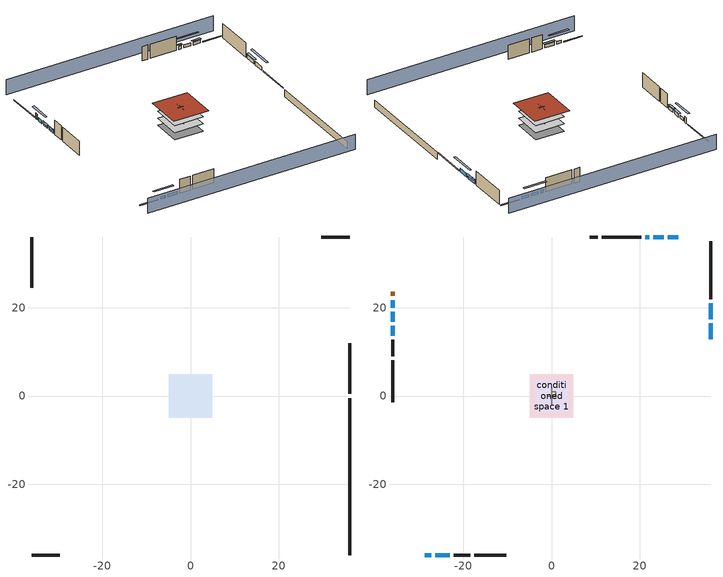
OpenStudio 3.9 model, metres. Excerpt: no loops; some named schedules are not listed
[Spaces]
basement - unconditioned 1
 floor foundation (Slab2 construction): -4.94,-4.94 -4.94,4.94 4.94,4.94 4.94,-4.94 z-2.13
 wall outside (RimJoist1 construction): 36.04,0.46 36.04,11.98 z0.3:0.61
 wall outside (RimJoist2 construction): -36.04,-36.04 -29.64,-36.04 z0.3:0.61
 wall outside (RimJoist3 construction): -36.04,36.04 -36.04,24.52 z0.3:0.61
 wall outside (RimJoist4 construction): 36.04,36.04 29.64,36.04 z0.3:0.61
 wall foundation (FoundationWall1 construction): 36.04,-36.04 36.04,-0.47 z-2.13:0.3
conditioned space 1
 floor to basement - unconditioned 1 (Floor1 construction): -4.94,-4.94 -4.94,4.94 4.94,4.94 4.94,-4.94 z0.3
 floor to garage 1 (Floor2 construction): -3.66,-3.66 -3.66,3.66 3.66,3.66 3.66,-3.66 z0.3
 floor adiabatic (AdiabaticFloorConstruction): -4.94,-4.94 -4.94,4.94 4.94,4.94 4.94,-4.94 z2.74
 wall outside (Wall3 construction): 36.04,21.94 36.04,35.11 z0.3:5.18
 wall outside (Wall4 construction): -17.54,-36.04 -10.22,-36.04 z0.3:5.18
 wall outside (Wall7 construction): -36.04,8.12 -36.04,-1.44 z0.3:5.18
 wall outside (Wall8 construction): 20.33,36.04 11.4,36.04 z0.3:5.18
 wall outside (AdiabaticWallConstruction): 36.04,12.91 36.04,16.5 / 36.04,17.43 36.04,21.02 z0.3:1.52; -28.71,-36.04 -27.27,-36.04 z0.3:1.25; -26.34,-36.04 -23.05,-36.04 z0.3:1.37; -36.04,21.75 -36.04,20 z0.3:1.46; -36.04,19.07 -36.04,16.83 z0.3:1.31; -36.04,15.91 -36.04,13.64 / 25.44,36.04 23.08,36.04 / 28.71,36.04 26.36,36.04 z0.3:1.34; 22.16,36.04 21.26,36.04 z0.3:1.49
 wall outside (AdiabaticWallConstruction 1): -36.04,23.59 -36.04,22.68 z0.3:2.34
 wall to garage 1 (Wall5 construction): 0,1.83 0,-1.83 z0.3:5.18
 wall to garage 1 (Wall6 construction): -0.91,0 0.91,0 z0.3:5.18
 window (WindowConstruction): 36.04,12.91 36.04,16.5 z0.3:1.52
 window (WindowConstruction 1): 36.04,17.43 36.04,21.01 z0.3:1.52
 window (WindowConstruction 2): -28.71,-36.04 -27.27,-36.04 z0.3:1.25
 window (WindowConstruction 3): -26.34,-36.04 -23.05,-36.04 z0.3:1.37
 window (WindowConstruction 4): -36.04,21.75 -36.04,20 z0.3:1.46
 window (WindowConstruction 5): -36.04,19.07 -36.04,16.84 z0.3:1.31
 window (WindowConstruction 6): -36.04,15.91 -36.04,13.64 z0.3:1.34
 window (WindowConstruction 7): 25.43,36.04 23.09,36.04 z0.3:1.34
 window (WindowConstruction 8): 22.16,36.04 21.26,36.04 z0.3:1.49
 window (WindowConstruction 9): 28.71,36.04 26.36,36.04 z0.3:1.34
 door (Door): -36.04,23.59 -36.04,22.68 z0.3:2.34
 ceiling adiabatic (AdiabaticFloorConstruction): 4.94,-4.94 4.94,4.94 -4.94,4.94 -4.94,-4.94 z2.74
 roof outside (Roof1 construction): -6.15,6.15 -6.15,-6.15 6.15,-6.15 6.15,6.15 z5.18
garage 1
 floor foundation (Slab1 construction): -3.66,-3.66 -3.66,3.66 3.66,3.66 3.66,-3.66 z0
 wall outside (Wall1 construction): -22.13,-36.04 -18.47,-36.04 z0.3:5.18
 wall outside (Wall2 construction): -36.04,12.71 -36.04,9.05 z0.3:5.18
 wall outside (Wall9 construction): 10.47,36.04 8.65,36.04 z0.3:5.18
central ac and furnace airloop ret air space
 floor adiabatic (AdiabaticConst): 0,0 0,1 1,1 1,0 z0
 wall adiabatic (AdiabaticConst): 0,1 0,0 1,0 1,1 0,1 z0:1
 ceiling adiabatic (AdiabaticConst): 1,0 1,1 0,1 0,0 z1
shading: 36.04,40.61 -36.04,40.61 / -36.04,-40.61 36.04,-40.61 z0:5.18; 36.04,19.24 36.04,10.16 36.65,10.16 36.65,19.24 z4.27; 36.04,21.32 36.04,17.12 36.65,17.12 36.65,21.32 z1.83; -24.52,-36.04 -31.46,-36.04 -31.46,-36.65 -24.52,-36.65 z3.99; -22.75,-36.04 -26.64,-36.04 -26.64,-36.65 -22.75,-36.65 z1.68; -36.04,17.26 -36.04,24.49 -36.65,24.49 -36.65,17.26 z4.21; -36.04,16.53 -36.04,19.38 -36.65,19.38 -36.65,16.53 z1.62; -36.04,13.33 -36.04,16.21 -36.65,16.21 -36.65,13.33 z1.65; 20.34,36.04 28.18,36.04 28.18,36.65 20.34,36.65 z4.08; 20.95,36.04 22.46,36.04 22.46,36.65 20.95,36.65 z1.8; 26.06,36.04 29.02,36.04 29.02,36.65 26.06,36.65 z1.65
[Site]
Portland Intl Arpt_OR: Latitude {deg}=45.59; Longitude {deg}=-122.6; Time Zone {hr}=-8; Elevation {m}=33; Terrain=Suburbs; Keep Site Location Information=Yes
[Site:GroundTemperature:Shallow]
10.2558, 8.96328, 8.85977, 9.47314, 11.9355, 14.3863, 16.5111, 17.8571, 17.9714, 16.8767, 14.8061, 12.4304
[Site:WaterMainsTemperature]
Calculation Method=Schedule; Temperature Schedule=mains temperature schedule
[Building]
Building 1
[Material] Roughness=Rough
Name | Thickness {m} | Conductivity {W/m-K} | Density {kg/m3} | Specific Heat {J/kg-K} | Thermal Absorptance | Solar Absorptance | Visible Absorptance
wood shingles or shakes | 0.00635 | 0.162714 | 1121.4 | 1465.45 | 0.9 | 0.85 | 0.85
roof rigid ins | 0.103632 | 0.029427 | 32.04 | 1214.23 | 0.9 | 0.7 | 0.7
osb sheathing 0.75 in. | 0.01905 | 0.115458 | 512.64 | 1214.23 | 0.9 | 0.7 | 0.7
roof stud and cavity | 0.2032 | 0.161866 | 78.34581 | 1123.46 | 0.9 | 0.7 | 0.7
gypsum board | 0.0127 | 0.160291 | 801 | 837.4 | 0.9 | 0.6 | 0.6
wood siding | 0.0254 | 0.102417 | 544.68 | 1172.36 | 0.9 | 0.85 | 0.85
osb sheathing 0.5 in. | 0.0127 | 0.115458 | 512.64 | 1214.23 | 0.9 | 0.7 | 0.7
wall stud and cavity | 0.1397 | 0.727959 | 139.0536 | 1170.24 | 0.9 | 0.6 | 0.6
wall stud and cavity 1 | 0.1397 | 0.0951301 | 139.0536 | 1170.24 | 0.9 | 0.7 | 0.7
osb sheathing 0.5 in. 1; osb sheathing 0.5 in. 2 | 0.0127 | 0.115458 | 512.64 | 1214.23
wall stud and cavity 2 | 0.1397 | 0.0856282 | 139.0536 | 1170.24 | 0.9 | 0.7 | 0.7
rim joist stud and cavity | 0.0508 | 0.178688 | 50.32683 | 1063.81 | 0.9 | 0.6 | 0.6
floor stud and cavity | 0.1397 | 0.0972396 | 92.3553 | 1139.71 | 0.9 | 0.7 | 0.7
floor rigid ins | 0.051816 | 0.029427 | 32.04 | 1214.23 | 0.9 | 0.7 | 0.7
floor covering | 0.0127 | 0.0433444 | 54.468 | 1339.84 | 0.9 | 0.6 | 0.6
concrete 4.0 in. | 0.1016 | 1.803125 | 2242.8 | 837.4 | 0.9 | 0.7 | 0.7
concrete 8.0 in. | 0.2032 | 1.803125 | 2242.8 | 837.4 | 0.9 | 0.7 | 0.7
wood siding 1; wood siding 2 | 0.0254 | 0.102417 | 544.68 | 1172.36
wall rigid ins; floor rigid ins 1 | 0.512978 | 0.029427 | 32.04 | 1214.23 | 0.9 | 0.7 | 0.7
wall stud and cavity 3 | 0.0889 | 0.380278 | 52.3479 | 1209.89 | 0.9 | 0.7 | 0.7
door material | 0.04445 | 0.0612267 | 512.64 | 1214.23 | 0.9 | 0.7 | 0.7
floor stud and cavity 1 | 0.1397 | 1.75129 | 37.0049 | 1207.88 | 0.9 | 0.7 | 0.7
wall stud and cavity 4 | 0.0889 | 0.391764 | 83.0341 | 1211.67 | 0.9 | 0.7 | 0.7
furniture material conditioned space 1; furniture material garage 1; furniture material basement - unconditioned 1 | 0.1524 | 0.115458 | 640.8 | 1214.23 | 0.9 | 0.6 | 0.6
[Construction]
Roof1 construction: wood shingles or shakes, roof rigid ins, osb sheathing 0.75 in., roof stud and cavity, gypsum board
Wall1 construction; Wall2 construction: wood siding, osb sheathing 0.5 in., wall stud and cavity
Wall3 construction; Wall4 construction: wood siding, osb sheathing 0.5 in., wall stud and cavity 1, gypsum board
Wall5 construction: osb sheathing 0.5 in. 1, wall stud and cavity 2, gypsum board
Wall6 construction: osb sheathing 0.5 in. 2, wall stud and cavity 2, gypsum board
Wall7 construction; Wall8 construction: wood siding, osb sheathing 0.5 in. 1, wall stud and cavity 1, gypsum board
Wall9 construction: wood siding, osb sheathing 0.5 in. 1, wall stud and cavity
RimJoist1 construction; RimJoist2 construction; RimJoist3 construction; RimJoist4 construction: wood siding, rim joist stud and cavity
Floor1 construction; Floor2 construction: floor stud and cavity, floor rigid ins, osb sheathing 0.75 in., floor covering
Slab1 construction; Slab2 construction: concrete 4.0 in.
FoundationWall1 construction: concrete 8.0 in.
WindowConstruction; WindowConstruction 1; WindowConstruction 2; WindowConstruction 3; WindowConstruction 4; WindowConstruction 5; WindowConstruction 6; WindowConstruction 7; WindowConstruction 8; WindowConstruction 9: WindowMaterial
AdiabaticWallConstruction: wood siding 1, wall rigid ins, wall stud and cavity 3, gypsum board
Door: door material
AdiabaticWallConstruction 1: wood siding 2, wall rigid ins, wall stud and cavity 3, gypsum board
AdiabaticFloorConstruction: floor stud and cavity 1, floor rigid ins 1, osb sheathing 0.75 in., floor covering
PartitionWallConstruction: gypsum board, wall stud and cavity 4, gypsum board
furniture construction conditioned space 1: furniture material conditioned space 1
furniture construction garage 1: furniture material garage 1
furniture construction basement - unconditioned 1: furniture material basement - unconditioned 1
AdiabaticConst: Adiabatic
[WindowMaterial:SimpleGlazingSystem]
WindowMaterial: U-Factor {W/m2-K}=6.58648; Solar Heat Gain Coefficient=0.76
[Material:NoMass]
Adiabatic: Roughness=Rough; Thermal Resistance {m2-K/W}=176.1
[ThermalZone] Multiplier=1; Use Ideal Air Loads=No
Name | Volume {m3} | Thermostat
conditioned space | 606.66 | conditioned space temperature setpoint
garage | 130.484
basement - unconditioned | 238.088
central ac and furnace airloop ret air zone | 1
[Sizing:Zone] Zone Cooling Design Supply Air Temperature Input Method=SupplyAirTemperature; Zone Cooling Design Supply Air Temperature {C}=14; Zone Cooling Design Supply Air Temperature Difference {deltaC}=11.11; Zone Heating Design Supply Air Temperature Input Method=SupplyAirTemperature; Zone Heating Design Supply Air Temperature {C}=40; Zone Heating Design Supply Air Temperature Difference {deltaC}=11.11; Zone Cooling Design Supply Air Humidity Ratio {kg-H2O/kg-air}=0.0085; Zone Heating Design Supply Air Humidity Ratio {kg-H2O/kg-air}=0.008; Cooling Design Air Flow Method=DesignDay; Heating Design Air Flow Method=DesignDay; Account for Dedicated Outdoor Air System=No; Dedicated Outdoor Air System Control Strategy=NeutralSupplyAir; Dedicated Outdoor Air Low Setpoint Temperature for Design {C}=autosize; Dedicated Outdoor Air High Setpoint Temperature for Design {C}=autosize; Zone Load Sizing Method=Sensible Load Only No Latent Load; Zone Latent Cooling Design Supply Air Humidity Ratio Input Method=HumidityRatioDifference; Zone Cooling Design Supply Air Humidity Ratio Difference {kgWater/kgDryAir}=0.005; Zone Latent Heating Design Supply Air Humidity Ratio Input Method=HumidityRatioDifference; Zone Humidification Design Supply Air Humidity Ratio Difference {kgWater/kgDryAir}=0.005; Sizing Option=Coincident
garage; basement - unconditioned; central ac and furnace airloop ret air zone
[Space]
Name | Thermal Zone | Volume {m3}
conditioned space 1 | conditioned space | 606.66
garage 1 | garage | 130.484
basement - unconditioned 1 | basement - unconditioned | 238.088
central ac and furnace airloop ret air space | central ac and furnace airloop ret air zone
[ThermostatSetpoint:DualSetpoint]
conditioned space temperature setpoint: Heating Setpoint Temperature Schedule=heating setpoint; Cooling Setpoint Temperature Schedule=cooling setpoint; Temperature Difference Between Cutout And Setpoint {deltaC}=0
[Foundation:Kiva] Wall Depth Below Slab {m}=0.2032
Name | Initial Indoor Air Temperature {C} | Wall Height Above Grade {m}
Foundation Kiva 1 | 13.4258 | 0.1016
Foundation Kiva 2 | 9.52053 | 0.3048
[Foundation:Kiva:Settings]
Soil Conductivity {W/m-K}=2.9427; Soil Density {kg/m3}=1842.3; Soil Specific Heat {J/kg-K}=418.7; Ground Solar Absorptivity=0.9; Ground Thermal Absorptivity=0.9; Ground Surface Roughness {m}=0.03; Far-Field Width {m}=40; Deep-Ground Boundary Condition=ZeroFlux; Deep-Ground Depth {m}=40; Minimum Cell Dimension {m}=0.2; Maximum Cell Growth Coefficient=3; Simulation Timestep=Timestep
[SurfaceProperty:ExposedFoundationPerimeter] Exposed Perimeter Calculation Method=TotalExposedPerimeter
Name | Total Exposed Perimeter {m}
Slab1 | 18.288
Slab2 | 35.57016
[SurfaceProperty:IncidentSolarMultiplier] Incident Solar Multiplier=1; Incident Solar Multiplier Schedule=trans schedule winter=0.85 summer=0.7
Window1; Window2; Window3; Window4; Window5; Window6; Window7; Window8; Window9; Window10
[InternalMass:Definition] Design Level Calculation Method=SurfaceArea
Name | Construction | Surface Area {m2}
partition wall mass | PartitionWallConstruction | 248.794
furniture mass conditioned space 1 | furniture construction conditioned space 1 | 99.51774
furniture mass garage 1 | furniture construction garage 1 | 5.35122
furniture mass basement - unconditioned 1 | furniture construction basement - unconditioned 1 | 39.05644
[InternalMass] Multiplier=1
Name | Internal Mass Definition | Space or SpaceType
partition wall mass | partition wall mass | conditioned space 1
furniture mass conditioned space 1 | furniture mass conditioned space 1 | conditioned space 1
furniture mass garage 1 | furniture mass garage 1 | garage 1
furniture mass basement - unconditioned 1 | furniture mass basement - unconditioned 1 | basement - unconditioned 1
[Fan:SystemModel]
central ac and furnace supply fan: Availability Schedule=Always On Discrete; Design Maximum Air Flow Rate {m3/s}=0.472891; Speed Control Method=Discrete; Electric Power Minimum Flow Rate Fraction=0.2; Design Pressure Rise {Pa}=500; Motor Efficiency=1; Motor In Air Stream Fraction=1; Design Electric Power Consumption {W}=autosize; Design Power Sizing Method=PowerPerFlow; Electric Power Per Unit Flow Rate {W/(m3/s)}=1059.44; Electric Power Per Unit Flow Rate Per Unit Pressure {W-s/m3-Pa}=1.66667; Fan Total Efficiency=0.7; Motor Loss Radiative Fraction=0; Speed Flow Fraction 1=0.95409; Speed Electric Power Fraction 1=0.8685; Speed Flow Fraction 2=1; Speed Electric Power Fraction 2=1
[EnergyManagementSystem:Sensor]
Name | Output Variable or Output Meter Index Key | Output Variable or Output Meter
central_ac_and_furnace_supply_fan_s; central_ac_and_furnace_supply_fan_s_1 | central ac and furnace supply fan | Fan Electricity Energy
water_heater_amb_temp | garage | Zone Mean Air Temperature
water_heater_amb_rh | garage | Zone Air Relative Humidity
water_heater_T_set | water heater setpoint | Schedule Value
out_pb_s |  | Site Outdoor Air Barometric Pressure
out_wt_s |  | Site Outdoor Air Humidity Ratio
site_vw_s |  | Site Wind Speed
cool_season | cooling season schedule | Schedule Value
central_ac_and_furnace_airloop_Fan_RTF_s | central ac and furnace supply fan | Fan Runtime Fraction Speed 1
central_ac_and_furnace_airloop_Fan_RTF_s_1 | central ac and furnace supply fan | Fan Runtime Fraction Speed 2
central_ac_and_furnace_airloop_AH_MFR_s | Node 6 | System Node Mass Flow Rate
central_ac_and_furnace_airloop_AH_VFR_s | Node 6 | System Node Current Density Volume Flow Rate
central_ac_and_furnace_airloop_AH_Tout_s | Node 6 | System Node Temperature
central_ac_and_furnace_airloop_AH_Wout_s | Node 6 | System Node Humidity Ratio
central_ac_and_furnace_airloop_RA_T_s | Node 9 | System Node Temperature
central_ac_and_furnace_airloop_Ra_W_s | Node 9 | System Node Humidity Ratio
central_ac_and_furnace_airloop_0_DZ_T_s | basement - unconditioned | Zone Air Temperature
central_ac_and_furnace_airloop_0_DZ_W_s | basement - unconditioned | Zone Mean Air Humidity Ratio
natural_vent_s | natural vent schedule | Schedule Value
htg_sp_s | heating setpoint | Schedule Value
clg_sp_s | cooling setpoint | Schedule Value
mech_vent_range_fan_0_sch_s | mech vent range fan 0 schedule | Schedule Value
mech_vent_bath_fan_0_sch_s | mech vent bath fan 0 schedule | Schedule Value
clothes_dryer_exhaust_0_sch_s | clothes_dryer | Schedule Value
htg_load_cond |  | Heating:EnergyTransfer:Zone:CONDITIONED SPACE
clg_load_cond |  | Cooling:EnergyTransfer:Zone:CONDITIONED SPACE
htg_load_duct |  | Heating:EnergyTransfer:Zone:CENTRAL AC AND FURNACE AIRLOOP RET AIR ZONE
clg_load_duct |  | Cooling:EnergyTransfer:Zone:CENTRAL AC AND FURNACE AIRLOOP RET AIR ZONE
s_conv | Floor1 | Surface Inside Face Convection Heat Gain Energy
s_ig | Floor1 | Surface Inside Face Internal Gains Radiation Heat Gain Energy
s_sol | Floor1 | Surface Inside Face Solar Radiation Heat Gain Energy
s_lgt | Floor1 | Surface Inside Face Lights Radiation Heat Gain Energy
s_surf | Floor1 | Surface Inside Face Net Surface Thermal Radiation Heat Gain Energy
s_conv_1 | Floor2 | Surface Inside Face Convection Heat Gain Energy
s_ig_1 | Floor2 | Surface Inside Face Internal Gains Radiation Heat Gain Energy
s_sol_1 | Floor2 | Surface Inside Face Solar Radiation Heat Gain Energy
s_lgt_1 | Floor2 | Surface Inside Face Lights Radiation Heat Gain Energy
s_surf_1 | Floor2 | Surface Inside Face Net Surface Thermal Radiation Heat Gain Energy
s_conv_2 | inferred conditioned ceiling | Surface Inside Face Convection Heat Gain Energy
s_ig_2 | inferred conditioned ceiling | Surface Inside Face Internal Gains Radiation Heat Gain Energy
s_sol_2 | inferred conditioned ceiling | Surface Inside Face Solar Radiation Heat Gain Energy
s_lgt_2 | inferred conditioned ceiling | Surface Inside Face Lights Radiation Heat Gain Energy
s_surf_2 | inferred conditioned ceiling | Surface Inside Face Net Surface Thermal Radiation Heat Gain Energy
s_conv_3 | inferred conditioned floor | Surface Inside Face Convection Heat Gain Energy
s_ig_3 | inferred conditioned floor | Surface Inside Face Internal Gains Radiation Heat Gain Energy
s_sol_3 | inferred conditioned floor | Surface Inside Face Solar Radiation Heat Gain Energy
s_lgt_3 | inferred conditioned floor | Surface Inside Face Lights Radiation Heat Gain Energy
s_surf_3 | inferred conditioned floor | Surface Inside Face Net Surface Thermal Radiation Heat Gain Energy
s_conv_4 | Roof1 | Surface Inside Face Convection Heat Gain Energy
s_ig_4 | Roof1 | Surface Inside Face Internal Gains Radiation Heat Gain Energy
s_sol_4 | Roof1 | Surface Inside Face Solar Radiation Heat Gain Energy
s_lgt_4 | Roof1 | Surface Inside Face Lights Radiation Heat Gain Energy
s_surf_4 | Roof1 | Surface Inside Face Net Surface Thermal Radiation Heat Gain Energy
ss_sol | Door1 | Surface Inside Face Solar Radiation Heat Gain Energy
ss_lgt | Door1 | Surface Inside Face Lights Radiation Heat Gain Energy
ss_conv | Door1 | Surface Inside Face Convection Heat Gain Energy
ss_ig | Door1 | Surface Inside Face Internal Gains Radiation Heat Gain Energy
ss_surf | Door1 | Surface Inside Face Net Surface Thermal Radiation Heat Gain Energy
ss_conv_1 | Window1 | Surface Inside Face Convection Heat Gain Energy
ss_ig_1 | Window1 | Surface Inside Face Internal Gains Radiation Heat Gain Energy
[ElectricEquipment:Definition] Design Level Calculation Method=EquipmentLevel
Name | Design Level {W} | Fraction Latent | Fraction Radiant | Fraction Lost
ceiling fan | 17.3632 | 0 | 0.558 | 0
clothes washer | 246.324 | 0.03 | 0.162 | 0.7
clothes dryer | 3780.69 | 0.015 | 0.081 | 0.85
dishwasher | 687.503 | 0.3 | 0.18 | 0.4
fridge | 51.9007 | 0 | 0.6 | 0
cooking range | 115.189 | 0.16 | 0.384 | 0.2
misc tv | 879.315 | 0 | 0.6 | 0
misc plug loads | 757.427 | 0.021 | 0.558 | 0.049
whole house fan; mech vent house fan | 0 | 0 | 0 | 1
mech vent house fan cfis | 0 | 0 | 0 | 0
mech vent range fan 0; mech vent bath fan 0 | 30 | 0 | 0 | 1
[ElectricEquipment] Space or SpaceType=conditioned space 1
Name | Electric Equipment Definition | Schedule
ceiling fan | ceiling fan | ceiling_fan
clothes washer | clothes washer | clothes_washer
clothes dryer | clothes dryer | clothes_dryer
dishwasher | dishwasher | dishwasher
fridge | fridge | fridge schedule
cooking range | cooking range | cooking_range
misc tv | misc tv | plug_loads_tv
misc plug loads | misc plug loads | plug_loads_other
whole house fan | whole house fan | Always On Discrete
mech vent house fan | mech vent house fan | mech vent house fan schedule
mech vent house fan cfis | mech vent house fan cfis | mech vent house fan cfis schedule
mech vent range fan 0 | mech vent range fan 0 | mech vent range fan 0 schedule
mech vent bath fan 0 | mech vent bath fan 0 | mech vent bath fan 0 schedule
[OtherEquipment:Definition] Design Level Calculation Method=EquipmentLevel
Name | Design Level {W} | Fraction Latent | Fraction Radiant | Fraction Lost
water heater sens; central ac and furnace airloop_0 SupSensLkToCond; central ac and furnace airloop_0 SupCondToLv; central ac and furnace airloop_0 RetCondToRP; central ac and furnace airloop_0 RetSensLkToRP; central ac and furnace airloop_0 SupCondToDZ; central ac and furnace airloop_0 RetCondToDZ; central ac and furnace airloop_0 SupSensLkToDZ; mech vent house fan sensible load | 0 | 0 | 0 | 0
water heater lat; central ac and furnace airloop_0 SupLatLkToCond; central ac and furnace airloop_0 RetLatLkToRP; central ac and furnace airloop_0 SupLatLkToDZ; mech vent house fan latent load | 0 | 1 | 0 | 0
water heater energy adjustment1 | 0.01 | 0 | 0 | 1
clothes dryer 2 | 0 | 0.015 | 0.081 | 0.85
cooking range 2 | 3375.85 | 0.16 | 0.384 | 0.2
general water use sensible | -43.4886 | 0 | 0.6 | 0
general water use latent | 44.1266 | 1 | 0 | 0
[OtherEquipment]
Name | Other Equipment Definition | Space or SpaceType | Schedule | Fuel Type
water heater sens | water heater sens | garage 1 | Always On Discrete
water heater lat | water heater lat | garage 1 | Always On Discrete
water heater energy adjustment1 | water heater energy adjustment1 | garage 1 | Always On Discrete | Electricity
clothes dryer 1 | clothes dryer 2 | conditioned space 1 | clothes_dryer | Electricity
cooking range 1 | cooking range 2 | conditioned space 1 | cooking_range | NaturalGas
general water use sensible | general water use sensible | conditioned space 1 | general water use schedule
general water use latent | general water use latent | conditioned space 1 | general water use schedule
central ac and furnace airloop_0 SupSensLkToCond | central ac and furnace airloop_0 SupSensLkToCond | conditioned space 1 | Always On Discrete
central ac and furnace airloop_0 SupLatLkToCond | central ac and furnace airloop_0 SupLatLkToCond | conditioned space 1 | Always On Discrete
central ac and furnace airloop_0 SupCondToLv | central ac and furnace airloop_0 SupCondToLv | conditioned space 1 | Always On Discrete
central ac and furnace airloop_0 RetCondToRP | central ac and furnace airloop_0 RetCondToRP | central ac and furnace airloop ret air space | Always On Discrete
central ac and furnace airloop_0 RetSensLkToRP | central ac and furnace airloop_0 RetSensLkToRP | central ac and furnace airloop ret air space | Always On Discrete
central ac and furnace airloop_0 RetLatLkToRP | central ac and furnace airloop_0 RetLatLkToRP | central ac and furnace airloop ret air space | Always On Discrete
central ac and furnace airloop_0 SupCondToDZ | central ac and furnace airloop_0 SupCondToDZ | basement - unconditioned 1 | Always On Discrete
central ac and furnace airloop_0 RetCondToDZ | central ac and furnace airloop_0 RetCondToDZ | basement - unconditioned 1 | Always On Discrete
central ac and furnace airloop_0 SupSensLkToDZ | central ac and furnace airloop_0 SupSensLkToDZ | basement - unconditioned 1 | Always On Discrete
central ac and furnace airloop_0 SupLatLkToDZ | central ac and furnace airloop_0 SupLatLkToDZ | basement - unconditioned 1 | Always On Discrete
mech vent house fan sensible load | mech vent house fan sensible load | conditioned space 1 | Always On Discrete
mech vent house fan latent load | mech vent house fan latent load | conditioned space 1 | Always On Discrete
[WaterUse:Equipment:Definition]
Name | Peak Flow Rate {m3/s}
clothes washer | 3.7542e-06
dishwasher | 8.38209e-06
[Lights:Definition] Design Level Calculation Method=LightingLevel; Fraction Radiant=0.6; Fraction Visible=0.2; Return Air Fraction=0
Name | Lighting Level {W}
interior lighting | 362.896
garage lighting | 8.88223
[Lights] Fraction Replaceable=1
Name | Lights Definition | Space or SpaceType | Schedule
interior lighting | interior lighting | conditioned space 1 | lighting_interior
garage lighting | garage lighting | garage 1 | lighting_garage
[Exterior:Lights:Definition]
exterior lighting: Design Level {W}=8.97151
[Exterior:Lights]
exterior lighting: Exterior Lights Definition=exterior lighting; Schedule=exterior lighting schedule
[People:Definition]
occupants: Number of People Calculation Method=People; Number of People {people}=2; Fraction Radiant=0.314171; Sensible Heat Fraction=0.56303; Carbon Dioxide Generation Rate {m3/s-W}=0; Enable ASHRAE 55 Comfort Warnings=No; Mean Radiant Temperature Calculation Type=EnclosureAveraged
[People]
occupants: People Definition=occupants; Space or SpaceType=conditioned space 1; Number of People Schedule=occupants; Activity Level Schedule=occupants activity schedule; Multiplier=1
[ZoneMixing] Schedule=Always On Continuous; Design Flow Rate Calculation Method=Flow/Zone; Design Flow Rate {m3/s}=0
Name | Zone or Space | Source Zone or Space
central ac and furnace airloop_0 ZoneMixDZToCond mix | conditioned space | basement - unconditioned
central ac and furnace airloop_0 ZoneMixCondToDZ mix | basement - unconditioned | conditioned space
[SpaceInfiltration:DesignFlowRate] Schedule=Always On Discrete
Name | Space or SpaceType | Design Flow Rate Calculation Method | Design Flow Rate {m3/s} | Air Changes per Hour {1/hr} | Constant Term Coefficient | Temperature Term Coefficient | Velocity Term Coefficient | Velocity Squared Term Coefficient
natural vent flow; whole house fan flow; infil flow | conditioned space 1 | Flow/Space | 0
infil basement - unconditioned 1 | basement - unconditioned 1 | AirChanges/Hour |  | 0.1 | 1 | 0 | 0 | 0
basement_unconditioned 1 duct leakage imbalance infil flow | basement - unconditioned 1 | Flow/Space | 0
[SpaceInfiltration:EffectiveLeakageArea]
infil garage 1: Space or SpaceType=garage 1; Schedule=Always On Discrete; Effective Air Leakage Area {cm2}=190.286; Stack Coefficient=0.000129147; Wind Coefficient=4.64657e-05
